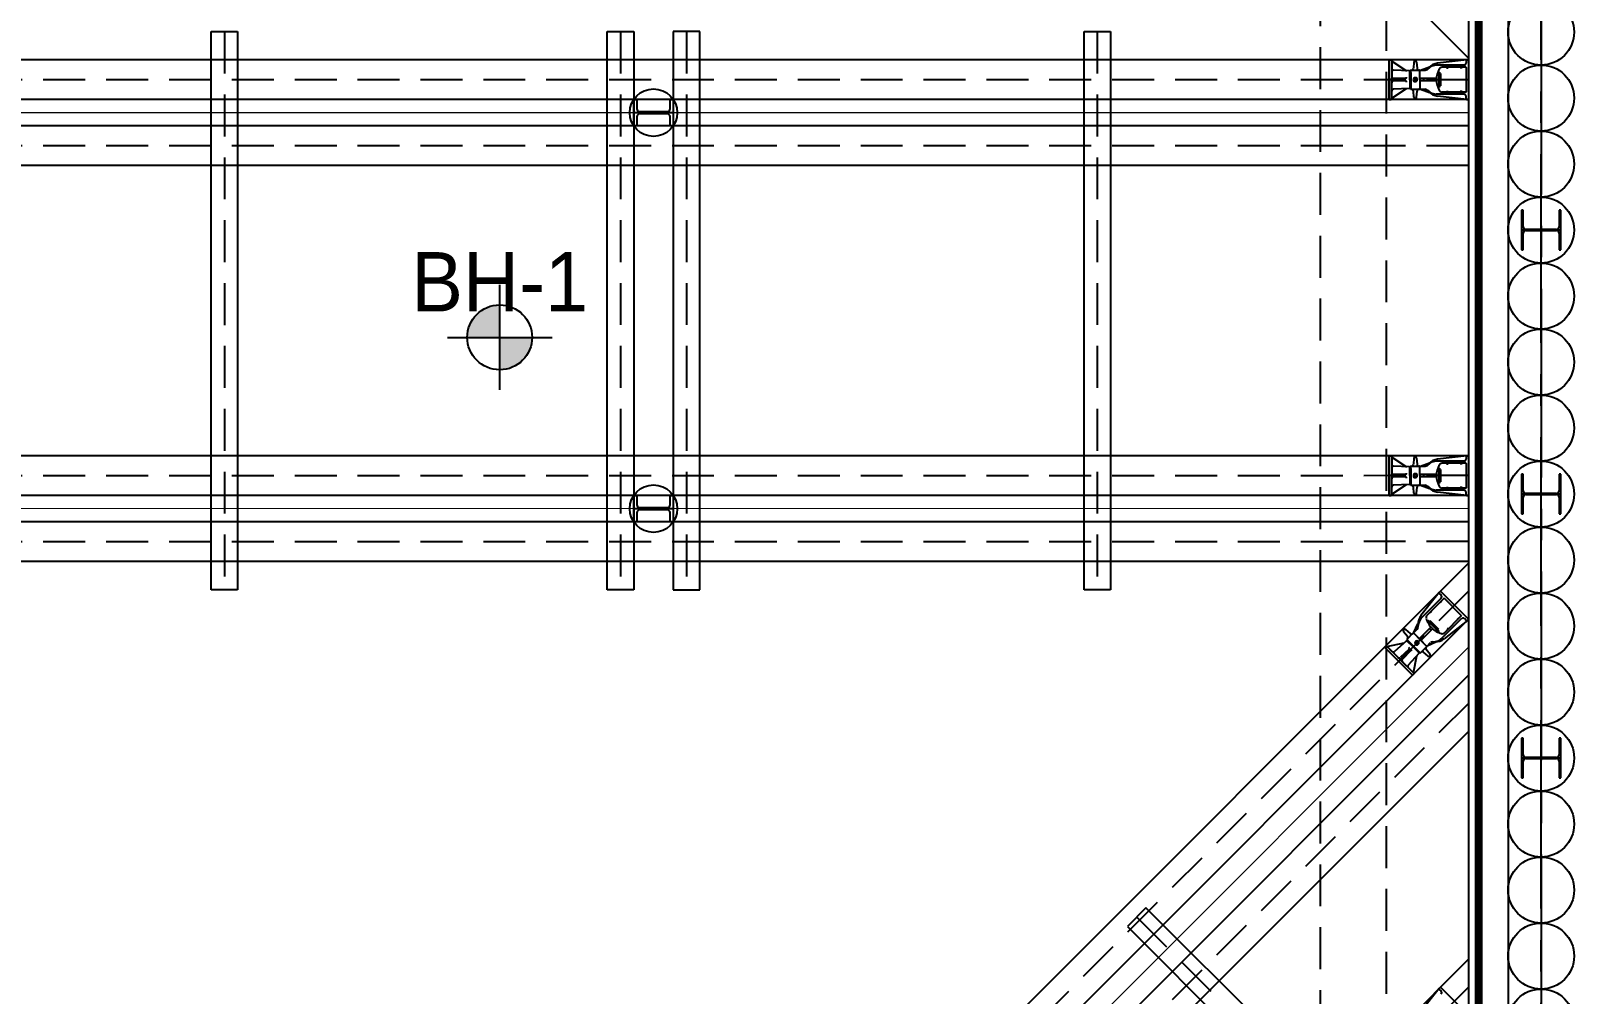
# Model space of a CAD drawing. Header units: millimetres. Extents: x 1073475 to 2890243, y -1340830 to -367733.
# Drawn here: x 1512087 to 1514134, y -380283 to -379005 of the extents above; entities that cross this region are included whole.
import ezdxf
from ezdxf.enums import TextEntityAlignment as Align

# ---------------------------------------------------------------- set-up
doc = ezdxf.new("R2010")
doc.units = ezdxf.units.MM
doc.header["$LTSCALE"] = 50
for name, pattern in [('CENTER2', [28.575, 19.05, -3.175, 3.175, -3.175]), ('HIDDEN', [9.525, 6.35, -3.175]), ('PHANTOM', [63.5, 31.75, -6.35, 6.35, -6.35, 6.35, -6.35])]:
    doc.linetypes.add(name, pattern=pattern)
doc.layers.add('_0', color=7, linetype='Continuous', lineweight=0)
for name, color, linetype in [('CEN', 1, 'CENTER2'), ('CIP', 1, 'Continuous'), ('H-BEAM', 5, 'Continuous'), ('H-BEAM-상부', 173, 'Continuous'), ('HPILE-300x200', 3, 'Continuous'), ('POST PILE', 6, 'Continuous'), ('ST-CEN', 1, 'HIDDEN'), ('ST-CEN(상부 H-BEAM)', 1, 'HIDDEN'), ('ST-CEN(하부 H-BEAM)', 1, 'HIDDEN'), ('STRUT', 3, 'Continuous'), ('WALE-1', 3, 'Continuous'), ('건축', 233, 'HIDDEN'), ('대지경계선', 6, 'PHANTOM'), ('유압JACK', 2, 'Continuous'), ('주상도', 7, 'Continuous')]:
    doc.layers.add(name, color=color, linetype=linetype)
doc.styles.add('돋움', font='')
doc.styles.get('돋움').set_extended_font_data('Dotum')

# ---------------------------------------------------------------- blocks, each defined once
blk = doc.blocks.new('계측평면')
at = {"layer": '대지경계선', "const_width": 60}
blk.add_lwpolyline([(-5833, -5158), (-176, 499), (26245, 499), (26245, -35090), (1238, -35090), (-5833, -28019), (-5833, -5158)], dxfattribs=at)
blk = doc.blocks.new('A$C59AB4A79')
at = {"layer": '주상도'}
h = blk.add_hatch(color=251, dxfattribs=at)
h.paths.add_polyline_path([(6285, -12906, 0.414214), (6039, -13152), (6285, -13152)])
h.paths.add_polyline_path([(6285, -13152), (6285, -13399, 0.414214), (6532, -13152)])
at = {"layer": '_0', "color": 251}
for p, q in [((13623, -11450), (-17350, -11450)), ((13623, -14450), (-17350, -14450)), ((13623, -15500), (-627, -29750))]:
    blk.add_line(p, q, dxfattribs=at)
at = {"layer": 'CEN', "color": 251, "ltscale": 1.5}
for p, q in [((14173, 4361), (14173, -30250)), ((14173, -30339), (14173, 4361))]:
    blk.add_line(p, q, dxfattribs=at)
at = {"layer": 'CIP', "color": 251}
for centre in [(14173, -10839), (14173, -11339), (14173, -11839), (14173, -12339), (14173, -12839), (14173, -13339), (14173, -13839), (14173, -14339), (14173, -14839), (14173, -15339), (14173, -15839), (14173, -16339), (14173, -16839), (14173, -17339), (14173, -17839), (14173, -18339)]:
    blk.add_circle(centre, 250, dxfattribs=at)
at = {"layer": 'H-BEAM', "color": 251}
for p, q in [((7100, -15064), (7100, -10836)), ((7100, -10836), (7300, -10836)), ((7300, -10836), (7300, -15064)), ((7600, -10836), (7600, -15064)), ((7800, -10836), (7600, -10836)), ((7800, -15064), (7800, -10836)), ((7300, -15064), (7100, -15064)), ((7600, -15064), (7800, -15064))]:
    blk.add_line(p, q, dxfattribs=at)
at = {"layer": 'H-BEAM-상부', "color": 251}
for p, q in [((4100, -15064), (4100, -10836)), ((4100, -10836), (4300, -10836)), ((4300, -10836), (4300, -15064)), ((10711, -15064), (10711, -10836)), ((10711, -10836), (10911, -10836)), ((10911, -10836), (10911, -15064)), ((4300, -15064), (4100, -15064)), ((10911, -15064), (10711, -15064)), ((11180, -17473), (11039, -17615)), ((13600, -19892), (11180, -17473)), ((11039, -17615), (13458, -20034))]:
    blk.add_line(p, q, dxfattribs=at)
at = {"layer": 'HPILE-300x200', "color": 251}
for p, q in [((14037, -12189), (14023, -12189)), ((14023, -12189), (14023, -12489)), ((14037, -12314), (14037, -12189)), ((14323, -12189), (14309, -12189)), ((14309, -12189), (14309, -12314)), ((14323, -12489), (14323, -12189)), ((14323, -12339), (14023, -12339)), ((14037, -12489), (14037, -12363)), ((14289, -12334), (14057, -12334)), ((14057, -12343), (14289, -12343)), ((14309, -12363), (14309, -12489)), ((14023, -12489), (14037, -12489)), ((14309, -12489), (14323, -12489)), ((14037, -14189), (14023, -14189)), ((14023, -14189), (14023, -14489)), ((14037, -14314), (14037, -14189)), ((14323, -14189), (14309, -14189)), ((14309, -14189), (14309, -14314)), ((14323, -14489), (14323, -14189)), ((14323, -14339), (14023, -14339)), ((14037, -14489), (14037, -14363)), ((14289, -14334), (14057, -14334)), ((14057, -14343), (14289, -14343)), ((14309, -14363), (14309, -14489)), ((14023, -14489), (14037, -14489)), ((14309, -14489), (14323, -14489)), ((14037, -16189), (14023, -16189)), ((14023, -16189), (14023, -16489)), ((14037, -16314), (14037, -16189)), ((14323, -16189), (14309, -16189)), ((14309, -16189), (14309, -16314)), ((14323, -16489), (14323, -16189)), ((14323, -16339), (14023, -16339)), ((14037, -16489), (14037, -16363)), ((14289, -16334), (14057, -16334)), ((14057, -16343), (14289, -16343)), ((14309, -16363), (14309, -16489)), ((14023, -16489), (14037, -16489)), ((14309, -16489), (14323, -16489))]:
    blk.add_line(p, q, dxfattribs=at)
for centre, start, end in [((14057, -12314), 180, 270), ((14057, -12363), 90, 180), ((14289, -12314), 270, 0), ((14289, -12363), 0, 90), ((14057, -14314), 180, 270), ((14057, -14363), 90, 180), ((14289, -14314), 270, 0), ((14289, -14363), 0, 90), ((14057, -16314), 180, 270), ((14057, -16363), 90, 180), ((14289, -16314), 270, 0), ((14289, -16363), 0, 90)]:
    blk.add_arc(centre, 20, start, end, dxfattribs=at)
at = {"layer": 'POST PILE', "color": 251}
for p, q in [((7600, -11450), (7300, -11450)), ((7600, -14450), (7300, -14450))]:
    blk.add_line(p, q, dxfattribs=at)
for points in [[(7300, -11350), (7325, -11350), (7325, -11421, 0.414214), (7345, -11441), (7555, -11441, 0.414214), (7575, -11421), (7575, -11350), (7600, -11350), (7600, -11550), (7575, -11550), (7575, -11480, 0.414214), (7555, -11460), (7345, -11460, 0.414214), (7325, -11480), (7325, -11550), (7300, -11550)], [(7300, -14350), (7325, -14350), (7325, -14421, 0.414214), (7345, -14441), (7555, -14441, 0.414214), (7575, -14421), (7575, -14350), (7600, -14350), (7600, -14550), (7575, -14550), (7575, -14480, 0.414214), (7555, -14460), (7345, -14460, 0.414214), (7325, -14480), (7325, -14550), (7300, -14550)]]:
    blk.add_lwpolyline(points, format="xyb", close=True, dxfattribs=at)
for centre in [(7450, -11450), (7450, -14450)]:
    blk.add_circle(centre, 180, dxfattribs=at)
at = {"layer": 'ST-CEN', "color": 251}
for p, q in [((13623, -11200), (-17350, -11200)), ((13623, -11700), (-17350, -11700)), ((13623, -14200), (-17350, -14200)), ((13623, -14700), (-17350, -14700)), ((13623, -15076), (-1051, -29750)), ((13623, -15925), (-203, -29750)), ((13623, -18076), (1949, -29750))]:
    blk.add_line(p, q, dxfattribs=at)
at = {"layer": 'ST-CEN(상부 H-BEAM)', "color": 251}
for p, q in [((4200, -10836), (4200, -15064)), ((10811, -10836), (10811, -15064)), ((11110, -17544), (13529, -19963))]:
    blk.add_line(p, q, dxfattribs=at)
at = {"layer": 'ST-CEN(하부 H-BEAM)', "color": 251}
for p, q in [((7200, -10836), (7200, -15064)), ((7700, -10836), (7700, -15064))]:
    blk.add_line(p, q, dxfattribs=at)
at = {"layer": 'STRUT', "color": 251}
for p, q in [((13623, -11036), (-1263, 3850)), ((13623, -11050), (-17350, -11050)), ((13623, -11350), (-17350, -11350)), ((13623, -11550), (-17350, -11550)), ((13623, -11850), (-17350, -11850)), ((13623, -14050), (-17350, -14050)), ((13623, -14350), (-17350, -14350)), ((13623, -14550), (-17350, -14550)), ((13623, -14850), (-17350, -14850)), ((13623, -14864), (-1263, -29750)), ((13623, -15288), (-839, -29750)), ((13623, -15712), (-415, -29750)), ((13623, -16137), (9, -29750)), ((13623, -17864), (1737, -29750))]:
    blk.add_line(p, q, dxfattribs=at)
at = {"layer": 'WALE-1', "color": 251}
for p, q in [((13923, 4150), (13923, -30050)), ((13623, 3850), (13623, -29750))]:
    blk.add_line(p, q, dxfattribs=at)
at = {"layer": '건축', "color": 251}
for p, q in [((13700, 4849), (13700, -30740)), ((13000, 4100), (13000, -30000)), ((12500, 0), (12500, -23600))]:
    blk.add_line(p, q, dxfattribs=at)
at = {"layer": '대지경계선'}
blk.add_line((13700, 4849), (13700, -30740), dxfattribs=at)
at = {"layer": '유압JACK', "color": 251}
for p, q in [((13023, -11050), (13036, -11050)), ((13023, -11050), (13023, -11350)), ((13023, -11350), (13023, -11050)), ((13041, -11055), (13041, -11112)), ((13041, -11055), (13041, -11200)), ((13041, -11055), (13041, -11175)), ((13041, -11059), (13152, -11132)), ((13210, -11068), (13206, -11114)), ((13230, -11068), (13234, -11114)), ((13260, -11128), (13327, -11104)), ((13590, -11090), (13379, -11090)), ((13610, -11050), (13388, -11076)), ((13605, -11055), (13605, -11075)), ((13610, -11050), (13623, -11050)), ((13623, -11050), (13623, -11350)), ((13041, -11345), (13041, -11189)), ((13173, -11133), (13055, -11127)), ((13143, -11192), (13055, -11190)), ((13143, -11208), (13055, -11210)), ((13179, -11200), (13179, -11139)), ((13179, -11145), (13185, -11145)), ((13179, -11145), (13179, -11255)), ((13179, -11148), (13185, -11148)), ((13179, -11200), (13179, -11261)), ((13185, -11200), (13185, -11132)), ((13185, -11145), (13185, -11255)), ((13185, -11200), (13185, -11269)), ((13189, -11128), (13191, -11128)), ((13191, -11128), (13251, -11128)), ((13248, -11128), (13251, -11128)), ((13250, -11128), (13251, -11128)), ((13255, -11184), (13255, -11128)), ((13255, -11128), (13295, -11128)), ((13255, -11200), (13255, -11132)), ((13255, -11184), (13255, -11273)), ((13255, -11200), (13255, -11269)), ((13375, -11191), (13262, -11191)), ((13375, -11209), (13262, -11209)), ((13281, -11191), (13281, -11209)), ((13312, -11120), (13324, -11107)), ((13364, -11191), (13364, -11209)), ((13388, -11148), (13397, -11148)), ((13388, -11151), (13397, -11151)), ((13397, -11142), (13402, -11142)), ((13397, -11142), (13397, -11257)), ((13397, -11148), (13397, -11247)), ((13397, -11152), (13402, -11152)), ((13397, -11153), (13402, -11153)), ((13402, -11142), (13402, -11257)), ((13402, -11153), (13402, -11245)), ((13402, -11155), (13405, -11155)), ((13405, -11153), (13410, -11153)), ((13405, -11153), (13405, -11245)), ((13410, -11153), (13410, -11247)), ((13602, -11106), (13423, -11106)), ((13455, -11106), (13455, -11110)), ((13455, -11110), (13470, -11110)), ((13470, -11106), (13470, -11110)), ((13560, -11106), (13560, -11110)), ((13575, -11110), (13560, -11110)), ((13575, -11106), (13575, -11110)), ((13605, -11109), (13605, -11291)), ((13041, -11345), (13041, -11225)), ((13041, -11341), (13152, -11268)), ((13041, -11345), (13041, -11288)), ((13173, -11267), (13055, -11273)), ((13179, -11252), (13185, -11252)), ((13179, -11255), (13185, -11255)), ((13189, -11273), (13191, -11273)), ((13191, -11273), (13251, -11273)), ((13210, -11333), (13206, -11286)), ((13230, -11333), (13234, -11286)), ((13248, -11273), (13251, -11273)), ((13250, -11273), (13251, -11273)), ((13255, -11273), (13295, -11273)), ((13260, -11273), (13327, -11296)), ((13312, -11280), (13324, -11293)), ((13590, -11310), (13379, -11310)), ((13388, -11249), (13397, -11249)), ((13388, -11252), (13397, -11252)), ((13610, -11350), (13388, -11324)), ((13397, -11247), (13402, -11247)), ((13397, -11247), (13402, -11247)), ((13397, -11247), (13402, -11247)), ((13397, -11247), (13397, -11252)), ((13397, -11257), (13402, -11257)), ((13402, -11245), (13402, -11247)), ((13402, -11245), (13405, -11245)), ((13405, -11245), (13405, -11247)), ((13405, -11247), (13410, -11247)), ((13602, -11294), (13423, -11294)), ((13455, -11290), (13470, -11290)), ((13455, -11294), (13455, -11290)), ((13470, -11294), (13470, -11290)), ((13560, -11294), (13560, -11290)), ((13575, -11290), (13560, -11290)), ((13575, -11294), (13575, -11290)), ((13605, -11345), (13605, -11325)), ((13023, -11350), (13036, -11350)), ((13610, -11350), (13623, -11350)), ((13023, -14050), (13036, -14050)), ((13023, -14050), (13023, -14350)), ((13023, -14350), (13023, -14050)), ((13041, -14055), (13041, -14112)), ((13041, -14055), (13041, -14200)), ((13041, -14055), (13041, -14175)), ((13041, -14059), (13152, -14132)), ((13173, -14133), (13055, -14127)), ((13179, -14200), (13179, -14139)), ((13185, -14200), (13185, -14132)), ((13189, -14128), (13191, -14128)), ((13191, -14128), (13251, -14128)), ((13210, -14068), (13206, -14114)), ((13230, -14068), (13234, -14114)), ((13248, -14128), (13251, -14128)), ((13250, -14128), (13251, -14128)), ((13255, -14184), (13255, -14128)), ((13255, -14128), (13295, -14128)), ((13255, -14200), (13255, -14132)), ((13260, -14128), (13327, -14104)), ((13312, -14120), (13324, -14107)), ((13590, -14090), (13379, -14090)), ((13610, -14050), (13388, -14076)), ((13397, -14142), (13402, -14142)), ((13397, -14142), (13397, -14257)), ((13402, -14142), (13402, -14257)), ((13602, -14106), (13423, -14106)), ((13455, -14106), (13455, -14110)), ((13455, -14110), (13470, -14110)), ((13470, -14106), (13470, -14110)), ((13560, -14106), (13560, -14110)), ((13575, -14110), (13560, -14110)), ((13575, -14106), (13575, -14110)), ((13605, -14055), (13605, -14075)), ((13605, -14109), (13605, -14291)), ((13610, -14050), (13623, -14050)), ((13623, -14050), (13623, -14350)), ((13041, -14345), (13041, -14189)), ((13041, -14345), (13041, -14225)), ((13143, -14192), (13055, -14190)), ((13143, -14208), (13055, -14210)), ((13179, -14145), (13185, -14145)), ((13179, -14145), (13179, -14255)), ((13179, -14148), (13185, -14148)), ((13179, -14200), (13179, -14261)), ((13179, -14252), (13185, -14252)), ((13179, -14255), (13185, -14255)), ((13185, -14145), (13185, -14255)), ((13185, -14200), (13185, -14269)), ((13255, -14184), (13255, -14273)), ((13255, -14200), (13255, -14269)), ((13375, -14191), (13262, -14191)), ((13375, -14209), (13262, -14209)), ((13281, -14191), (13281, -14209)), ((13364, -14191), (13364, -14209)), ((13388, -14148), (13397, -14148)), ((13388, -14151), (13397, -14151)), ((13388, -14249), (13397, -14249)), ((13388, -14252), (13397, -14252)), ((13397, -14148), (13397, -14247)), ((13397, -14152), (13402, -14152)), ((13397, -14153), (13402, -14153)), ((13397, -14247), (13402, -14247)), ((13397, -14247), (13402, -14247)), ((13397, -14247), (13402, -14247)), ((13397, -14247), (13397, -14252)), ((13397, -14257), (13402, -14257)), ((13402, -14153), (13402, -14245)), ((13402, -14155), (13405, -14155)), ((13402, -14245), (13402, -14247)), ((13402, -14245), (13405, -14245)), ((13405, -14153), (13410, -14153)), ((13405, -14153), (13405, -14245)), ((13405, -14245), (13405, -14247)), ((13405, -14247), (13410, -14247)), ((13410, -14153), (13410, -14247)), ((13023, -14350), (13036, -14350)), ((13041, -14341), (13152, -14268)), ((13041, -14345), (13041, -14288)), ((13173, -14267), (13055, -14273)), ((13189, -14273), (13191, -14273)), ((13191, -14273), (13251, -14273)), ((13210, -14333), (13206, -14286)), ((13230, -14333), (13234, -14286)), ((13248, -14273), (13251, -14273)), ((13250, -14273), (13251, -14273)), ((13255, -14273), (13295, -14273)), ((13260, -14273), (13327, -14296)), ((13312, -14280), (13324, -14293)), ((13590, -14310), (13379, -14310)), ((13610, -14350), (13388, -14324)), ((13602, -14294), (13423, -14294)), ((13455, -14290), (13470, -14290)), ((13455, -14294), (13455, -14290)), ((13470, -14294), (13470, -14290)), ((13560, -14294), (13560, -14290)), ((13575, -14290), (13560, -14290)), ((13575, -14294), (13575, -14290)), ((13605, -14345), (13605, -14325)), ((13610, -14350), (13623, -14350)), ((13401, -15085), (13411, -15076)), ((13623, -15288), (13411, -15076)), ((13401, -15085), (13263, -15260)), ((13416, -15128), (13266, -15277)), ((13435, -15130), (13309, -15257)), ((13401, -15092), (13416, -15106)), ((13406, -15160), (13408, -15163)), ((13419, -15152), (13408, -15163)), ((13416, -15150), (13419, -15152)), ((13568, -15259), (13440, -15130)), ((13314, -15311), (13320, -15305)), ((13315, -15313), (13322, -15307)), ((13316, -15301), (13320, -15298)), ((13398, -15383), (13316, -15301)), ((13401, -15379), (13320, -15298)), ((13324, -15309), (13320, -15305)), ((13323, -15308), (13327, -15305)), ((13324, -15309), (13327, -15305)), ((13324, -15309), (13327, -15305)), ((13394, -15379), (13324, -15309)), ((13329, -15307), (13327, -15305)), ((13329, -15303), (13333, -15299)), ((13331, -15304), (13329, -15303)), ((13329, -15307), (13331, -15304)), ((13394, -15372), (13329, -15307)), ((13331, -15234), (13334, -15237)), ((13396, -15369), (13331, -15304)), ((13399, -15366), (13333, -15299)), ((13334, -15237), (13345, -15227)), ((13342, -15224), (13345, -15227)), ((13571, -15283), (13422, -15432)), ((13614, -15297), (13439, -15436)), ((13568, -15263), (13442, -15390)), ((13546, -15280), (13536, -15290)), ((13539, -15293), (13536, -15290)), ((13549, -15283), (13546, -15280)), ((13606, -15297), (13592, -15283)), ((13614, -15297), (13623, -15288)), ((13131, -15380), (13161, -15416)), ((13145, -15366), (13180, -15396)), ((13160, -15436), (13202, -15394)), ((13201, -15395), (13202, -15394)), ((13202, -15395), (13202, -15394)), ((13205, -15391), (13234, -15362)), ((13268, -15454), (13205, -15391)), ((13256, -15442), (13208, -15394)), ((13209, -15388), (13240, -15323)), ((13240, -15345), (13240, -15328)), ((13335, -15351), (13255, -15431)), ((13348, -15363), (13268, -15443)), ((13282, -15430), (13269, -15417)), ((13340, -15371), (13327, -15359)), ((13385, -15383), (13392, -15377)), ((13388, -15385), (13394, -15379)), ((13390, -15376), (13394, -15372)), ((13390, -15375), (13394, -15372)), ((13392, -15370), (13394, -15368)), ((13396, -15369), (13399, -15366)), ((13398, -15383), (13401, -15379)), ((13461, -15365), (13472, -15354)), ((13464, -15367), (13461, -15365)), ((13475, -15357), (13472, -15354)), ((12986, -15500), (12995, -15491)), ((13198, -15712), (12986, -15500)), ((12986, -15500), (13198, -15712)), ((13003, -15491), (13088, -15576)), ((13003, -15491), (13113, -15601)), ((13003, -15491), (13043, -15531)), ((13005, -15494), (13135, -15467)), ((13151, -15453), (13063, -15532)), ((13172, -15516), (13109, -15576)), ((13183, -15526), (13122, -15590)), ((13158, -15438), (13160, -15436)), ((13207, -15492), (13158, -15443)), ((13203, -15496), (13159, -15453)), ((13163, -15457), (13168, -15453)), ((13242, -15535), (13163, -15457)), ((13166, -15459), (13170, -15455)), ((13246, -15531), (13168, -15453)), ((13203, -15496), (13246, -15539)), ((13207, -15492), (13255, -15540)), ((13240, -15533), (13244, -15529)), ((13242, -15535), (13246, -15531)), ((13256, -15442), (13305, -15491)), ((13261, -15540), (13263, -15539)), ((13263, -15539), (13305, -15496)), ((13268, -15454), (13308, -15494)), ((13318, -15568), (13283, -15538)), ((13332, -15554), (13302, -15518)), ((13303, -15498), (13305, -15496)), ((13304, -15497), (13305, -15496)), ((13308, -15494), (13336, -15465)), ((13311, -15490), (13375, -15459)), ((13354, -15459), (13371, -15459)), ((13208, -15696), (13105, -15594)), ((13208, -15696), (13123, -15611)), ((13246, -15548), (13167, -15636)), ((13208, -15696), (13168, -15656)), ((13205, -15693), (13232, -15564)), ((13198, -15712), (13208, -15703)), ((13401, -18085), (13263, -18260)), ((13401, -18085), (13411, -18076)), ((13401, -18092), (13416, -18106)), ((13623, -18288), (13411, -18076))]:
    blk.add_line(p, q, dxfattribs=at)
for centre, radius, start, end in [((13036, -11055), 5, 0, 90), ((13220, -11068), 10, 0, 180), ((13387, -11200), 110, 90, 134.6398), ((13402, -11185), 110, 97.0031, 135), ((13590, -11075), 15, 270, 0), ((13610, -11055), 5, 90, 180), ((13056, -11112), 15, 180, 267), ((13056, -11175), 15, 180, 268.7326), ((13056, -11225), 15, 91.2674, 180), ((13144, -11182), 10, 268.7326, 0), ((13144, -11218), 10, 0, 91.2674), ((13173, -11139), 6, 0, 87), ((13189, -11132), 4, 90, 180), ((13191, -11113), 15, 270, 355.2364), ((13220, -11200), 15, 0, 180), ((13220, -11200), 15, 180, 0), ((13220, -11200), 10, 0, 180), ((13220, -11200), 10, 180, 0), ((13248, -11113), 15, 184.7636, 270), ((13251, -11132), 4, 0, 90), ((13262, -11184), 7.5, 180, 270), ((13262, -11217), 7.5, 90, 180), ((13295, -11108), 20, 270, 314.6398), ((13375, -11186), 5, 270, 355.2482), ((13375, -11214), 5, 4.7518, 90), ((13544, -11200), 164, 150.2377, 180), ((13544, -11200), 164, 180, 209.7623), ((13423, -11131), 25, 90, 150.2377), ((13602, -11109), 3, 0, 90), ((13056, -11288), 15, 93, 180), ((13173, -11261), 6, 273, 0), ((13189, -11269), 4, 180, 270), ((13191, -11288), 15, 4.7636, 90), ((13220, -11333), 10, 180, 0), ((13248, -11288), 15, 90, 175.2364), ((13251, -11269), 4, 270, 0), ((13295, -11293), 20, 45.3602, 90), ((13387, -11200), 110, 225.3602, 270), ((13402, -11215), 110, 225, 262.9969), ((13423, -11269), 25, 209.7623, 270), ((13590, -11325), 15, 0, 90), ((13602, -11291), 3, 270, 0), ((13036, -11345), 5, 270, 0), ((13610, -11345), 5, 180, 270), ((13036, -14055), 5, 0, 90), ((13056, -14112), 15, 180, 267), ((13173, -14139), 6, 0, 87), ((13189, -14132), 4, 90, 180), ((13191, -14113), 15, 270, 355.2364), ((13220, -14068), 10, 0, 180), ((13248, -14113), 15, 184.7636, 270), ((13251, -14132), 4, 0, 90), ((13295, -14108), 20, 270, 314.6398), ((13387, -14200), 110, 90, 134.6398), ((13402, -14185), 110, 97.0031, 135), ((13544, -14200), 164, 150.2377, 180), ((13423, -14131), 25, 90, 150.2377), ((13590, -14075), 15, 270, 0), ((13602, -14109), 3, 0, 90), ((13610, -14055), 5, 90, 180), ((13056, -14175), 15, 180, 268.7326), ((13056, -14225), 15, 91.2674, 180), ((13144, -14182), 10, 268.7326, 0), ((13144, -14218), 10, 0, 91.2674), ((13220, -14200), 15, 0, 180), ((13220, -14200), 15, 180, 0), ((13220, -14200), 10, 0, 180), ((13220, -14200), 10, 180, 0), ((13262, -14184), 7.5, 180, 270), ((13262, -14217), 7.5, 90, 180), ((13375, -14186), 5, 270, 355.2482), ((13375, -14214), 5, 4.7518, 90), ((13544, -14200), 164, 180, 209.7623), ((13036, -14345), 5, 270, 0), ((13056, -14288), 15, 93, 180), ((13173, -14261), 6, 273, 0), ((13189, -14269), 4, 180, 270), ((13191, -14288), 15, 4.7636, 90), ((13220, -14333), 10, 180, 0), ((13248, -14288), 15, 90, 175.2364), ((13251, -14269), 4, 270, 0), ((13295, -14293), 20, 45.3602, 90), ((13387, -14200), 110, 225.3602, 270), ((13402, -14215), 110, 225, 262.9969), ((13423, -14269), 25, 209.7623, 270), ((13590, -14325), 15, 0, 90), ((13602, -14291), 3, 270, 0), ((13610, -14345), 5, 180, 270), ((13405, -15089), 5, 135, 225), ((13405, -15117), 15, 315, 45), ((13437, -15133), 3, 45, 135), ((13350, -15328), 110, 142.0031, 180), ((13350, -15349), 110, 135, 179.6398), ((13327, -15274), 25, 135, 195.2377), ((13461, -15238), 164, 195.2377, 225), ((13566, -15261), 3, 315, 45), ((13582, -15294), 15, 45, 135), ((13610, -15294), 5, 225, 315), ((13138, -15373), 10, 45, 225), ((13149, -15426), 15, 315, 40.2364), ((13190, -15385), 15, 229.7636, 315), ((13205, -15397), 4, 45, 135), ((13220, -15348), 20, 315, 359.6398), ((13332, -15347), 5, 315, 40.2482), ((13461, -15238), 164, 225, 254.7623), ((13352, -15367), 5, 49.7518, 135), ((13350, -15349), 110, 270.3602, 315), ((13424, -15372), 25, 254.7623, 315), ((12999, -15495), 5, 45, 135), ((13053, -15520), 15, 225, 312), ((13155, -15457), 6, 45, 132), ((13161, -15441), 4, 135, 225), ((13165, -15508), 10, 313.7326, 45), ((13190, -15533), 10, 45, 136.2674), ((13232, -15467), 15, 45, 225), ((13232, -15467), 15, 225, 45), ((13232, -15467), 10, 45, 225), ((13232, -15467), 10, 225, 45), ((13250, -15425), 7.5, 225, 315), ((13242, -15544), 6, 318, 45), ((13258, -15537), 4, 225, 315), ((13273, -15549), 15, 49.7636, 135), ((13273, -15449), 7.5, 135, 225), ((13314, -15509), 15, 135, 220.2364), ((13302, -15494), 4, 315, 45), ((13351, -15479), 20, 90.3602, 135), ((13371, -15349), 110, 270, 307.9969), ((13098, -15566), 15, 225, 313.7326), ((13133, -15600), 15, 136.2674, 225), ((13178, -15646), 15, 138, 225), ((13325, -15561), 10, 225, 45), ((13204, -15700), 5, 315, 45), ((13405, -18089), 5, 135, 225), ((13405, -18117), 15, 315, 45)]:
    blk.add_arc(centre, radius, start, end, dxfattribs=at)
at = {"layer": '주상도', "color": 251}
for p, q in [((6285, -13549), (6285, -12755)), ((5889, -13152), (6682, -13152))]:
    blk.add_line(p, q, dxfattribs=at)
blk.add_circle((6285, -13152), 246, dxfattribs=at)
at = {"layer": '주상도', "color": 251, "style": '돋움'}
blk.add_text('BH-1', height=450, dxfattribs=at).set_placement((6285, -12731), align=Align.MIDDLE_CENTER)

msp = doc.modelspace()

# ---------------------------------------------------------------- block references
at = {"ltscale": 0.2, "xscale": 0.1751524569241688, "yscale": 0.1751524569241688, "zscale": 0.1751524569241688, "rotation": 0.000612302615251796}
msp.add_blockref('A$C59AB4A79', (1511607.8, -377107.7, 0), dxfattribs=at)
at = {"xscale": 0.175, "yscale": 0.175, "zscale": 0.175}
msp.add_blockref('계측평면', (1509414.5, -376345.8, 0), dxfattribs=at)

doc.saveas('drawing.dxf')
